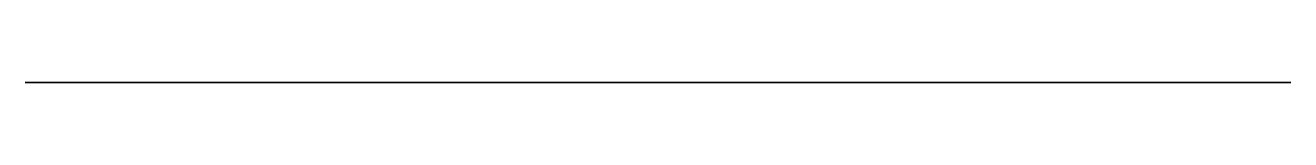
# Model space of a CAD drawing. Header units: millimetres. Extents: x 43.5 to 67.8, y 0 to 0.
import ezdxf

# ---------------------------------------------------------------- set-up
doc = ezdxf.new("R2010")
doc.units = ezdxf.units.MM
doc.layers.get('0').update_dxf_attribs({"color": 194, "true_color": 0x551cb1})

msp = doc.modelspace()

# ---------------------------------------------------------------- linework, layer by layer
at = {"color": 251, "true_color": 0x565656}
msp.add_polyline3d([(66.475, 0, 81.082), (66.389, 0, 80.368), (66.268, 0, 79.66), (66.112, 0, 78.958), (65.919, 0, 78.267), (65.689, 0, 77.589), (65.422, 0, 76.925), (65.115, 0, 76.28), (64.769, 0, 75.655), (64.471, 0, 75.182), (64.15, 0, 74.724), (63.807, 0, 74.281), (63.443, 0, 73.855), (63.059, 0, 73.446), (62.656, 0, 73.056), (62.236, 0, 72.686), (61.799, 0, 72.337), (61.518, 0, 72.137), (61.226, 0, 71.955), (60.924, 0, 71.789), (60.613, 0, 71.641), (60.294, 0, 71.508), (59.967, 0, 71.391), (59.633, 0, 71.288), (59.293, 0, 71.198), (58.948, 0, 71.122), (58.598, 0, 71.058), (57.888, 0, 70.965), (57.169, 0, 70.913), (56.447, 0, 70.897), (56.433, 0, 67.179), (67.761, 0, 64.711), (67.761, 0, -115.148), (43.482, 0, -115.148), (43.482, 0, 124.837), (49.768, 0, 124.806), (49.81, 0, 121.705), (49.987, 0, 118.611), (50.151, 0, 117.076), (50.379, 0, 115.555), (50.679, 0, 114.052), (51.061, 0, 112.569), (51.535, 0, 111.091), (52.088, 0, 109.635), (52.716, 0, 108.21), (53.412, 0, 106.821), (54.186, 0, 105.455), (55.032, 0, 104.127), (55.946, 0, 102.844), (56.921, 0, 101.613), (58.381, 0, 99.981), (59.9, 0, 98.389), (61.528, 0, 96.594), (62.291, 0, 95.655), (63.004, 0, 94.679), (63.766, 0, 93.48), (64.116, 0, 92.863), (64.444, 0, 92.234), (64.748, 0, 91.594), (65.028, 0, 90.944), (65.284, 0, 90.283), (65.513, 0, 89.613), (65.796, 0, 88.646), (66.033, 0, 87.665), (66.225, 0, 86.674), (66.374, 0, 85.673), (66.491, 0, 84.528), (66.551, 0, 83.378), (66.548, 0, 82.228)], close=True, dxfattribs=at)

doc.saveas('drawing.dxf')
